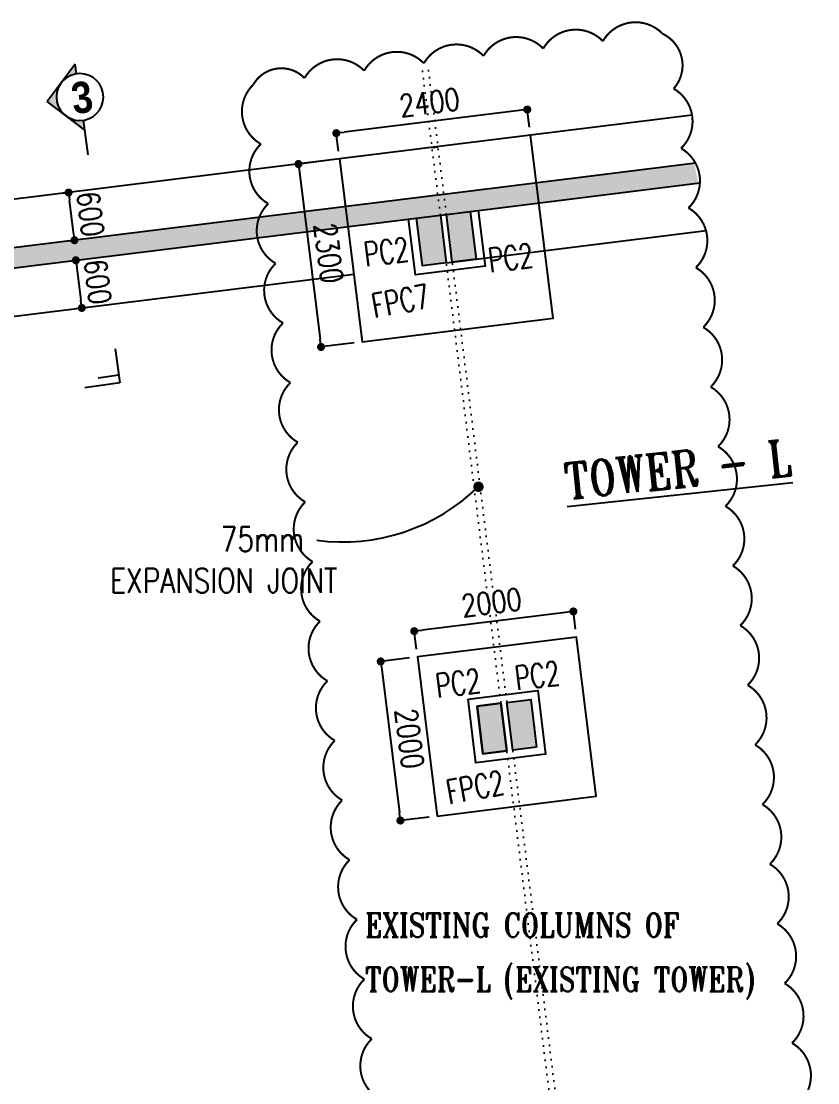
# Model space of a CAD drawing. Extents: x 473024 to 774629, y -1213442 to -1126596.
# Drawn here: x 552974 to 562908, y -1179305 to -1166060 of the extents above; entities that cross this region are included whole.
import ezdxf
from ezdxf.enums import TextEntityAlignment as Align

# ---------------------------------------------------------------- set-up
doc = ezdxf.new("R2010")
doc.units = 0
doc.header["$LTSCALE"] = 100
doc.header["$MEASUREMENT"] = 0
doc.header["$PDMODE"] = 2
doc.header["$PDSIZE"] = -10
doc.linetypes.add('ACAD_ISO07W100', pattern=[3, 0, -3])
doc.linetypes.add('CONTINU', pattern=[0])
doc.layers.get('0').update_dxf_attribs({"linetype": 'CONTINUOUS'})
doc.layers.get('Defpoints').update_dxf_attribs({"linetype": 'CONTINUOUS'})
for name, color, linetype in [('7', 7, 'CONTINUOUS'), ('a-lowwall', 2, 'CONTINUOUS'), ('a-podium col', 6, 'CONTINUOUS'), ('A-WAL', 7, 'CONTINUOUS'), ('C-STRU-COL-HAT', 253, 'CONTINUOUS'), ('COLNO', 6, 'CONTINUOUS'), ('DIM1', 7, 'CONTINUOUS'), ('dv comment', 3, 'CONTINUOUS'), ('Footing', 2, 'CONTINUOUS'), ('Footing Nos', 4, 'CONTINUOUS'), ('PEDESTAL', 4, 'CONTINUOUS'), ('S-FOOTDIM', 9, 'CONTINUOUS'), ('sectecxt', 3, 'CONTINUOUS'), ('secton', 8, 'CONTINUOUS'), ('TITLE', 7, 'CONTINUOUS'), ('TXT1', 6, 'CONTINUOUS')]:
    doc.layers.add(name, color=color, linetype=linetype)
doc.styles.add('BOLD', font='bold.shx', dxfattribs={"width": 0.7})
doc.styles.add('ROMANS', font='romans.shx', dxfattribs={"width": 0.8})
doc.styles.add('ROMANT', font='ROMANT.SHX', dxfattribs={"width": 0.8})
doc.dimstyles.new('dim100', dxfattribs={"dimtxt": 275, "dimasz": 100, "dimexe": 50, "dimexo": 50, "dimgap": 100, "dimtad": 1, "dimdec": 0, "dimrnd": 5, "dimzin": 0, "dimdsep": 46, "dimtxsty": 'ROMANS', "dimblk": 'DOT', "dimcen": 0.09, "dimclrd": 9, "dimclre": 9, "dimclrt": 3, "dimadec": 0, "dimazin": 0, "dimtfac": 1, "dimtdec": 0, "dimtofl": 0, "dimtmove": 1, "dimatfit": 0, "dimldrblk": 'DOT', "dimfxl": 1, "dimtolj": 1, "dimtzin": 0, "dimarcsym": 0})

# ---------------------------------------------------------------- blocks, each defined once
blk = doc.blocks.new('_Dot')
at = {"color": 0, "linetype": 'ByBlock', "lineweight": -2}
blk.add_line((-0.5, 0), (-1, 0), dxfattribs=at)
at = {"color": 0, "linetype": 'ByBlock', "const_width": 0.5}
blk.add_lwpolyline([(-0.25, 0, 1), (0.25, 0, 1)], format="xyb", close=True, dxfattribs=at)
blk = doc.blocks.new('*D57')
at = {"layer": 'Defpoints', "color": 0, "transparency": 16777216}
for p in [(557875, -1173670), (559899, -1173746), (557915, -1173992)]:
    blk.add_point(p, dxfattribs=at)
at = {"layer": 'S-FOOTDIM', "color": 9, "lineweight": -2, "transparency": 16777216}
for p, q in [((559887, -1173646), (559860, -1173424)), ((559760, -1173437), (557974, -1173658)), ((557902, -1173893), (557875, -1173670))]:
    blk.add_line(p, q, dxfattribs=at)
for p, xscale, yscale, zscale, rotation in [((559860, -1173424), 100, 100, 100, 7.066421419466133), ((557875, -1173670), 99.99999999999999, 99.99999999999999, 99.99999999999999, 187.0664214194661)]:
    blk.add_blockref('_Dot', p, dxfattribs=dict(at, xscale=xscale, yscale=yscale, zscale=zscale, rotation=rotation))
at = {"layer": 'S-FOOTDIM', "color": 3, "transparency": 16777216, "insert": (558838, -1173312), "char_height": 275, "attachment_point": 5, "rotation": 7.0664, "style": 'ROMANS'}
blk.add_mtext('\\A1;2000', dxfattribs=at)
blk = doc.blocks.new('*D58')
at = {"layer": 'Defpoints', "color": 0, "transparency": 16777216}
for p in [(557915, -1173992), (557703, -1176033), (558161, -1175977)]:
    blk.add_point(p, dxfattribs=at)
at = {"layer": 'S-FOOTDIM', "color": 9, "lineweight": -2, "transparency": 16777216}
for p, q in [((557815, -1174004), (557457, -1174048)), ((557469, -1174148), (557691, -1175934)), ((558061, -1175989), (557703, -1176033))]:
    blk.add_line(p, q, dxfattribs=at)
at = {"layer": 'S-FOOTDIM', "color": 9, "lineweight": -2, "transparency": 16777216, "xscale": 100, "yscale": 100, "zscale": 100}
for p, rotation in [((557457, -1174048), 97.06642141946689), ((557703, -1176033), 277.0664214194669)]:
    blk.add_blockref('_Dot', p, dxfattribs=dict(at, rotation=rotation))
at = {"layer": 'S-FOOTDIM', "color": 3, "transparency": 16777216, "insert": (557816, -1175012), "char_height": 275, "attachment_point": 5, "rotation": 277.0664, "style": 'ROMANS'}
blk.add_mtext('\\A1;2000', dxfattribs=at)
blk = doc.blocks.new('*D59')
at = {"layer": 'Defpoints', "color": 0, "transparency": 16777216}
for p in [(556903, -1167456), (559325, -1167483), (556943, -1167778)]:
    blk.add_point(p, dxfattribs=at)
at = {"layer": 'S-FOOTDIM', "color": 9, "lineweight": -2, "transparency": 16777216}
for p, q in [((559185, -1167173), (557002, -1167444)), ((559312, -1167383), (559285, -1167161)), ((556931, -1167679), (556903, -1167456))]:
    blk.add_line(p, q, dxfattribs=at)
for p, xscale, yscale, zscale, rotation in [((559285, -1167161), 99.99999999999999, 99.99999999999999, 99.99999999999999, 7.066421419458539), ((556903, -1167456), 100, 100, 100, 187.0664214194586)]:
    blk.add_blockref('_Dot', p, dxfattribs=dict(at, xscale=xscale, yscale=yscale, zscale=zscale, rotation=rotation))
at = {"layer": 'S-FOOTDIM', "color": 3, "transparency": 16777216, "insert": (558065, -1167073), "char_height": 275, "attachment_point": 5, "rotation": 7.0664, "style": 'ROMANS'}
blk.add_mtext('\\A1;2400', dxfattribs=at)
blk = doc.blocks.new('*D60')
at = {"layer": 'Defpoints', "color": 0, "transparency": 16777216}
for p in [(556943, -1167778), (557226, -1170060), (556713, -1170124)]:
    blk.add_point(p, dxfattribs=at)
at = {"layer": 'S-FOOTDIM', "color": 9, "lineweight": -2, "transparency": 16777216}
for p, q in [((556844, -1167790), (556431, -1167841)), ((556443, -1167941), (556701, -1170025)), ((557127, -1170073), (556713, -1170124))]:
    blk.add_line(p, q, dxfattribs=at)
for p, xscale, yscale, zscale, rotation in [((556431, -1167841), 100, 100, 100, 97.0664214194628), ((556713, -1170124), 99.99999999999999, 99.99999999999999, 99.99999999999999, 277.0664214194628)]:
    blk.add_blockref('_Dot', p, dxfattribs=dict(at, xscale=xscale, yscale=yscale, zscale=zscale, rotation=rotation))
at = {"layer": 'S-FOOTDIM', "color": 3, "transparency": 16777216, "insert": (556808, -1168953), "char_height": 275, "attachment_point": 5, "rotation": 277.0664, "style": 'ROMANS'}
blk.add_mtext('\\A1;2300', dxfattribs=at)
blk = doc.blocks.new('A$C0C5E7853')
at = {"layer": 'secton', "linetype": 'CONTINU', "ltscale": 240}
for points in [[(281, 842, -0.198912), (562, 959), (562, 1123)], [(281, 842), (0, 562), (281, 281, -0.198912), (165, 562, -0.198912)], [(562, 165, -0.198912), (281, 281), (562, 0)]]:
    blk.add_hatch(color=8, dxfattribs=at).paths.add_polyline_path(points)
at = {"layer": 'secton', "color": 2}
blk.add_line((562, 959, 0), (562, 1549, 0), dxfattribs=at)
at = {"layer": 'secton', "color": 2, "linetype": 'Continuous'}
for p, q in [((562, 1123, 0), (0, 562, 0)), ((562, 0, 0), (0, 562, 0)), ((562, 165, 0), (562, 0, 0))]:
    blk.add_line(p, q, dxfattribs=at)
at = {"layer": 'secton', "color": 2}
blk.add_circle((562, 562, 0), 397, dxfattribs=at)
blk = doc.blocks.new('*D541')
at = {"layer": 'Defpoints', "color": 0, "linetype": 'ByBlock', "transparency": 16777216}
for p in [(553389, -1168218), (553564, -1168197), (553463, -1168814)]:
    blk.add_point(p, dxfattribs=at)
at = {"layer": 'S-FOOTDIM', "color": 9, "lineweight": -2, "transparency": 16777216}
for p, q in [((553488, -1168206), (553564, -1168197)), ((553626, -1168693), (553577, -1168296)), ((553562, -1168801), (553638, -1168792))]:
    blk.add_line(p, q, dxfattribs=at)
at = {"layer": 'S-FOOTDIM', "color": 9, "linetype": 'ByBlock', "lineweight": -2, "transparency": 16777216}
for p, xscale, yscale, zscale, rotation in [((553564, -1168197), 100, 100, 100, 97.06642161483317), ((553638, -1168792), 99.99999999999999, 99.99999999999999, 99.99999999999999, 277.0664216148332)]:
    blk.add_blockref('_Dot', p, dxfattribs=dict(at, xscale=xscale, yscale=yscale, zscale=zscale, rotation=rotation))
at = {"layer": 'S-FOOTDIM', "color": 3, "linetype": 'ByBlock', "transparency": 16777216, "insert": (553837, -1168465), "char_height": 275, "attachment_point": 5, "rotation": 277.0664, "style": 'ROMANS'}
blk.add_mtext('\\A1;600', dxfattribs=at)
blk = doc.blocks.new('DOT')
at = {"layer": '7', "color": 0, "linetype": 'ByBlock'}
blk.add_line((-0.5, 0), (-1, 0), dxfattribs=at)
at = {"layer": '7', "color": 0, "linetype": 'ByBlock', "const_width": 0.5}
blk.add_lwpolyline([(-0.25, 0, 1), (0.25, 0, 1)], format="xyb", close=True, dxfattribs=at)
blk = doc.blocks.new('*D542')
at = {"layer": 'Defpoints', "color": 0, "linetype": 'ByBlock', "transparency": 16777216}
for p in [(553487, -1169063), (553561, -1169658), (553729, -1169637)]:
    blk.add_point(p, dxfattribs=at)
at = {"layer": 'S-FOOTDIM', "color": 9, "lineweight": -2, "transparency": 16777216}
for p, q in [((553587, -1169050), (553655, -1169042)), ((553667, -1169141), (553716, -1169538)), ((553660, -1169646), (553729, -1169637))]:
    blk.add_line(p, q, dxfattribs=at)
at = {"layer": 'S-FOOTDIM', "color": 9, "linetype": 'ByBlock', "lineweight": -2, "transparency": 16777216, "xscale": 100, "yscale": 100, "zscale": 100}
for p, rotation in [((553655, -1169042), 97.0664216148359), ((553729, -1169637), 277.0664216148359)]:
    blk.add_blockref('_Dot', p, dxfattribs=dict(at, rotation=rotation))
at = {"layer": 'S-FOOTDIM', "color": 3, "linetype": 'ByBlock', "transparency": 16777216, "insert": (553928, -1169310), "char_height": 275, "attachment_point": 5, "rotation": 277.0664, "style": 'ROMANS'}
blk.add_mtext('\\A1;600', dxfattribs=at)

msp = doc.modelspace()

# ---------------------------------------------------------------- hatches: boundary and pattern name
at = {"layer": 'C-STRU-COL-HAT'}
h = msp.add_hatch(color=256, dxfattribs=at)
h.dxf.hatch_style = 1
h.paths.add_polyline_path([(481171.4, -1168245.7), (481145.8, -1168494.4), (497157.5, -1170143.1), (507507.6, -1170782.2), (534409.4, -1170782.1), (544787.9, -1170141), (561418, -1168079.6), (561367.8, -1167833.9), (544764.8, -1169892), (534400.3, -1170532.2), (507515.3, -1170532.2), (497178.8, -1169893.9)])
h = msp.add_hatch(color=256, dxfattribs=at)
h.dxf.hatch_style = 1
h.paths.add_polyline_path([(557902.6, -1168515.1), (557976.4, -1169110.6), (558274.1, -1169073.7), (558200.3, -1168478.2)])
h = msp.add_hatch(color=256, dxfattribs=at)
h.dxf.hatch_style = 1
h.paths.add_polyline_path([(558274.1, -1169073.7), (557976.4, -1169110.6), (557902.6, -1168515.1), (558200.3, -1168478.2)])
h = msp.add_hatch(color=256, dxfattribs=at)
h.dxf.hatch_style = 1
h.paths.add_polyline_path([(557902.6, -1168515.2), (557976.4, -1169110.6), (558274.1, -1169073.7), (558200.3, -1168478.3)])
h = msp.add_hatch(color=256, dxfattribs=at)
h.dxf.hatch_style = 1
h.paths.add_polyline_path([(558274.1, -1169073.7), (557976.4, -1169110.6), (557902.6, -1168515.2), (558200.3, -1168478.3)])
h = msp.add_hatch(color=256, dxfattribs=at)
h.dxf.hatch_style = 1
h.paths.add_polyline_path([(558274.7, -1168469), (558348.5, -1169064.5), (558646.3, -1169027.6), (558572.5, -1168432.1)])
h = msp.add_hatch(color=256, dxfattribs=at)
h.dxf.hatch_style = 1
h.paths.add_polyline_path([(558646.3, -1169027.6), (558348.5, -1169064.5), (558274.7, -1168469), (558572.5, -1168432.1)])
h = msp.add_hatch(color=256, dxfattribs=at)
h.dxf.hatch_style = 1
h.paths.add_polyline_path([(558274.7, -1168469), (558348.5, -1169064.5), (558646.3, -1169027.6), (558572.4, -1168432.1)])
h = msp.add_hatch(color=256, dxfattribs=at)
h.dxf.hatch_style = 1
h.paths.add_polyline_path([(558646.3, -1169027.6), (558348.5, -1169064.5), (558274.7, -1168469), (558572.4, -1168432.1)])
h = msp.add_hatch(color=256, dxfattribs=at)
h.dxf.hatch_style = 1
h.paths.add_polyline_path([(558657.5, -1174604.9), (558731.3, -1175200.3), (559029, -1175163.4), (558955.2, -1174568)])
h = msp.add_hatch(color=256, dxfattribs=at)
h.dxf.hatch_style = 1
h.paths.add_polyline_path([(558657.5, -1174604.9), (558731.3, -1175200.3), (559029, -1175163.4), (558955.2, -1174568)])
h = msp.add_hatch(color=256, dxfattribs=at)
h.dxf.hatch_style = 1
h.paths.add_polyline_path([(559029.6, -1174558.8), (559103.4, -1175154.2), (559401.2, -1175117.3), (559327.3, -1174521.8)])

# ---------------------------------------------------------------- linework, layer by layer
at = {"color": 4, "const_width": 25, "elevation": 0}
msp.add_lwpolyline([(562679.3, -1179554.1, 0.5), (562587, -1178809.8, 0.5), (562494.7, -1178065.5, 0.5), (562402.5, -1177321.2, 0.5), (562310.2, -1176576.9, 0.5), (562217.9, -1175832.6, 0.5), (562125.7, -1175088.3, 0.5), (562033.4, -1174344, 0.5), (561941.1, -1173599.7, 0.5), (561848.9, -1172855.4, 0.5), (561756.6, -1172111.1, 0.5), (561664.3, -1171366.8, 0.5), (561572.1, -1170622.5, 0.5), (561479.8, -1169878.2, 0.5), (561387.5, -1169133.9, 0.5), (561295.3, -1168389.6, 0.5), (561203, -1167645.3, 0.5), (561110.7, -1166901, 0.5), (560972.5, -1166215.7, 0.5), (560228.2, -1166307.9, 0.5), (559483.9, -1166400.2, 0.5), (558739.6, -1166492.5, 0.5), (557995.3, -1166584.7, 0.5), (557251, -1166677, 0.5), (556506.7, -1166769.3, 0.5), (555869.7, -1166848.2, 0.5), (555961.9, -1167592.5, 0.5), (556054.2, -1168336.8, 0.5), (556146.5, -1169081.1, 0.5), (556238.7, -1169825.4, 0.5), (556331, -1170569.7, 0.5), (556423.3, -1171314, 0.5), (556515.5, -1172058.4, 0.5), (556607.8, -1172802.7, 0.5), (556700.1, -1173547, 0.5), (556792.3, -1174291.3, 0.5), (556884.6, -1175035.6, 0.5), (556976.9, -1175779.9, 0.5), (557069.1, -1176524.2, 0.5), (557161.4, -1177268.5, 0.5), (557253.7, -1178012.8, 0.5), (557345.9, -1178757.1, 0.5), (557438.2, -1179501.4, 0.5)], format="xyb", dxfattribs=at)
at = {"color": 0, "linetype": 'ByBlock', "const_width": 65}
msp.add_lwpolyline([(558708, -1171872.5, 1), (558643.5, -1171864.5, 1)], format="xyb", close=True, dxfattribs=at)
at = {"layer": 'a-lowwall'}
msp.add_line((558096.5, -1167634.8, 0), (558170.9, -1167625.6, 0), dxfattribs=at)
at = {"layer": 'a-podium col', "elevation": 0}
for points in [[(558274.9, -1169073.8), (557977.1, -1169110.7), (557903.3, -1168515.2), (558201, -1168478.3)], [(558274.9, -1169073.8), (557977.1, -1169110.7), (557903.3, -1168515.2), (558201, -1168478.3)], [(558647, -1169027.6), (558349.3, -1169064.5), (558275.5, -1168469.1), (558573.2, -1168432.2)], [(558647, -1169027.6), (558349.3, -1169064.5), (558275.5, -1168469.1), (558573.2, -1168432.2)], [(558647, -1169027.6), (558349.3, -1169064.5), (558275.5, -1168469.1), (558573.2, -1168432.2)], [(558647, -1169027.6), (558349.3, -1169064.5), (558275.5, -1168469.1), (558573.2, -1168432.2)], [(559029.8, -1175163.5), (558732, -1175200.4), (558658.2, -1174605), (558955.9, -1174568)], [(558732, -1175200.4), (559029.7, -1175163.5), (558955.9, -1174568.1), (558658.2, -1174605)], [(559401.9, -1175117.4), (559104.2, -1175154.3), (559030.4, -1174558.8), (559328.1, -1174521.9)]]:
    msp.add_lwpolyline(points, close=True, dxfattribs=at)
at = {"layer": 'A-WAL', "color": 6}
for p, q in [((558170.9, -1167625.6, 0), (558096.5, -1167634.8, 0)), ((558274.9, -1169073.8, 0), (558349.3, -1169064.5, 0))]:
    msp.add_line(p, q, dxfattribs=at)
at = {"layer": 'A-WAL', "color": 6, "elevation": 0}
for points in [[(561383.8, -1167831.9), (558244.7, -1168221), (558170.3, -1168230.2), (544764.8, -1169892), (534400.3, -1170532.2), (507515.3, -1170532.2), (497178.8, -1169893.9), (481171.4, -1168245.7)], [(481145.8, -1168494.4), (497158.3, -1170143.1), (507507.6, -1170782.2), (534408, -1170782.2), (544787.9, -1170141), (558201, -1168478.3), (558275.5, -1168469.1), (561438.1, -1168077.1)]]:
    msp.add_lwpolyline(points, dxfattribs=at)
at = {"layer": 'dv comment', "color": 3, "linetype": 'ByBlock'}
msp.add_arc((556977.2, -1170118), 2439.1, 262.51562, 314.13603, dxfattribs=at)
at = {"layer": 'Footing'}
for p, q in [((561340.5, -1167232.7, 0), (559324.6, -1167482.5, 0)), ((556942.8, -1167777.8, 0), (551000, -1168514.5, 0)), ((558349.3, -1169064.5, 0), (561514.3, -1168672.2, 0)), ((551178.4, -1169953.5, 0), (557121.2, -1169216.8, 0))]:
    msp.add_line(p, q, dxfattribs=at)
at = {"layer": 'Footing', "elevation": 0}
msp.add_lwpolyline([(559324.6, -1167482.5), (556942.8, -1167777.8), (557225.8, -1170060.3), (559607.5, -1169765.1), (559324.6, -1167482.5)], dxfattribs=at)
msp.add_lwpolyline([(558160.7, -1175976.6), (560145.5, -1175730.5), (559899.4, -1173745.7), (557914.6, -1173991.8)], close=True, dxfattribs=at)
at = {"layer": 'PEDESTAL', "elevation": 0}
msp.add_lwpolyline([(558672.4, -1168419.9), (558758.6, -1169114.6), (557890.2, -1169222.2), (557804.1, -1168527.5)], dxfattribs=at)
msp.add_lwpolyline([(558546.7, -1174518), (559415, -1174410.4), (559513.4, -1175204.3), (558645.1, -1175311.9)], close=True, dxfattribs=at)
at = {"layer": 'secton', "color": 2, "linetype": 'Continuous'}
msp.add_line((554145.1, -1170149), (554204.1, -1170570.6), dxfattribs=at)
at = {"layer": 'secton', "color": 6, "linetype": 'Continuous'}
for p, q in [((554191.1, -1170477.3), (553932.9, -1170513.4)), ((554204.1, -1170570.6), (553766.3, -1170631.9))]:
    msp.add_line(p, q, dxfattribs=at)
at = {"layer": 'TXT1', "color": 6, "linetype": 'ACAD_ISO07W100', "ltscale": 0.3}
for p, q in [((562833.4, -1205847.5, 0), (557960.2, -1166535.8, 0)), ((562907.8, -1205838.3, 0), (558034.7, -1166526.6, 0))]:
    msp.add_line(p, q, dxfattribs=at)

# ---------------------------------------------------------------- block references
at = {"layer": 'DIM1', "color": 8, "linetype": 'CONTINU', "ltscale": 240, "xscale": -0.7369315199030098, "yscale": 0.73693151990301, "zscale": 0.7369315199030098, "rotation": 187.9686418796738}
msp.add_blockref('A$C0C5E7853', (553237.8, -1166652.7, 0), dxfattribs=at)

# ---------------------------------------------------------------- texts
at = {"color": 6, "linetype": 'Continuous', "style": 'ROMANS', "width": 0.8}
for s, height, p in [('75mm', 303.8, (555461.9, -1172674.1, 0)), ('EXPANSION JOINT', 303.804, (554084.1, -1173191.6, 0))]:
    msp.add_text(s, height=height, dxfattribs=at).set_placement(p)
at = {"layer": 'COLNO', "style": 'ROMANS', "width": 0.7}
for p in [(557786.3, -1168753.5, 0), (557786.3, -1168753.5, 0), (559335.9, -1168828.5, 0), (559335.9, -1168828.5, 0), (559667.4, -1174041.5, 0), (558681.2, -1174136.4, 0)]:
    msp.add_text('PC2', height=300, rotation=7.06642, dxfattribs=at).set_placement(p, align=Align.TOP_RIGHT)
at = {"layer": 'Footing Nos', "color": 6, "style": 'ROMANS', "width": 0.7}
for s, p in [('FPC7', (558029.1, -1169336.2, 0)), ('FPC2', (558961.4, -1175403.9, 0))]:
    msp.add_text(s, height=300, rotation=10.59844, dxfattribs=at).set_placement(p, align=Align.TOP_RIGHT)
at = {"layer": 'sectecxt', "color": 6, "linetype": 'Continuous', "style": 'BOLD', "width": 0.9}
msp.add_text('3', height=390, rotation=7.96864, dxfattribs=at).set_placement((553629, -1167220.3))
at = {"layer": 'TITLE', "color": 6, "style": 'ROMANT', "width": 0.8}
msp.add_text('%%UTOWER - L', height=448.352, rotation=6.1168, dxfattribs=at).set_placement((559773.9, -1172026.6))
at = {"layer": 'TXT1', "color": 6, "style": 'ROMANT', "width": 0.8}
for s, p in [('EXISTING COLUMNS OF ', (557262.4, -1177487.3, 0)), ('TOWER-L (EXISTING TOWER)', (557262.4, -1178164.5, 0))]:
    msp.add_text(s, height=300, dxfattribs=at).set_placement(p)

# ---------------------------------------------------------------- dimensions: what is measured, and where the dimension line sits
at = {"layer": 'S-FOOTDIM', "color": 3}
for p1, p2, distance, override, picture, middle in [((559324.6, -1167482.5, 0), (556942.8, -1167777.8, 0), -324, {"dimexe": 0, "dimexo": 100, "dimpost": '\\X'}, '*D59', (558064.6, -1167073, 0)), ((556942.8, -1167777.8, 0), (557225.8, -1170060.3, 0), -516.2, {"dimexe": 0, "dimexo": 100, "dimpost": '\\X'}, '*D60', (556807.7, -1168953.3, 0)), ((559899.4, -1173745.7, 0), (557914.6, -1173991.8, 0), -324, {"dimexe": 0, "dimexo": 100, "dimrnd": 0, "dimpost": '\\X'}, '*D57', (558838, -1173311.6, 0)), ((557914.6, -1173991.8, 0), (558160.7, -1175976.6, 0), -461.1, {"dimexe": 0, "dimexo": 100, "dimpost": '\\X'}, '*D58', (557815.8, -1175011.7, 0))]:
    dim = msp.add_aligned_dim(p1=p1, p2=p2, distance=distance, dimstyle='dim100', override=override, dxfattribs=at)
    dim.commit()
    dim.dimension.update_dxf_attribs({"geometry": picture, "text_midpoint": middle})
for base, p1, p2, angle, picture, middle in [((553564.4, -1168196.6, 0), (553462.8, -1168813.8, 0), (553389, -1168218.3, 0), 97.06642, '*D541', (553601.3, -1168494.3, 0)), ((553728.8, -1169637.3, 0), (553487.4, -1169062.6, 0), (553561.2, -1169658.1, 0), 277.06642, '*D542', (553691.9, -1169339.6, 0))]:
    dim = msp.add_linear_dim(base=base, p1=p1, p2=p2, angle=angle, dimstyle='dim100', override={"dimexe": 0, "dimexo": 100, "dimpost": '\\X', "dimblk": 'Dot'}, dxfattribs=at)
    dim.commit()
    dim.dimension.update_dxf_attribs({"geometry": picture, "text_midpoint": middle, "dimtype": 161})

doc.saveas('drawing.dxf')
